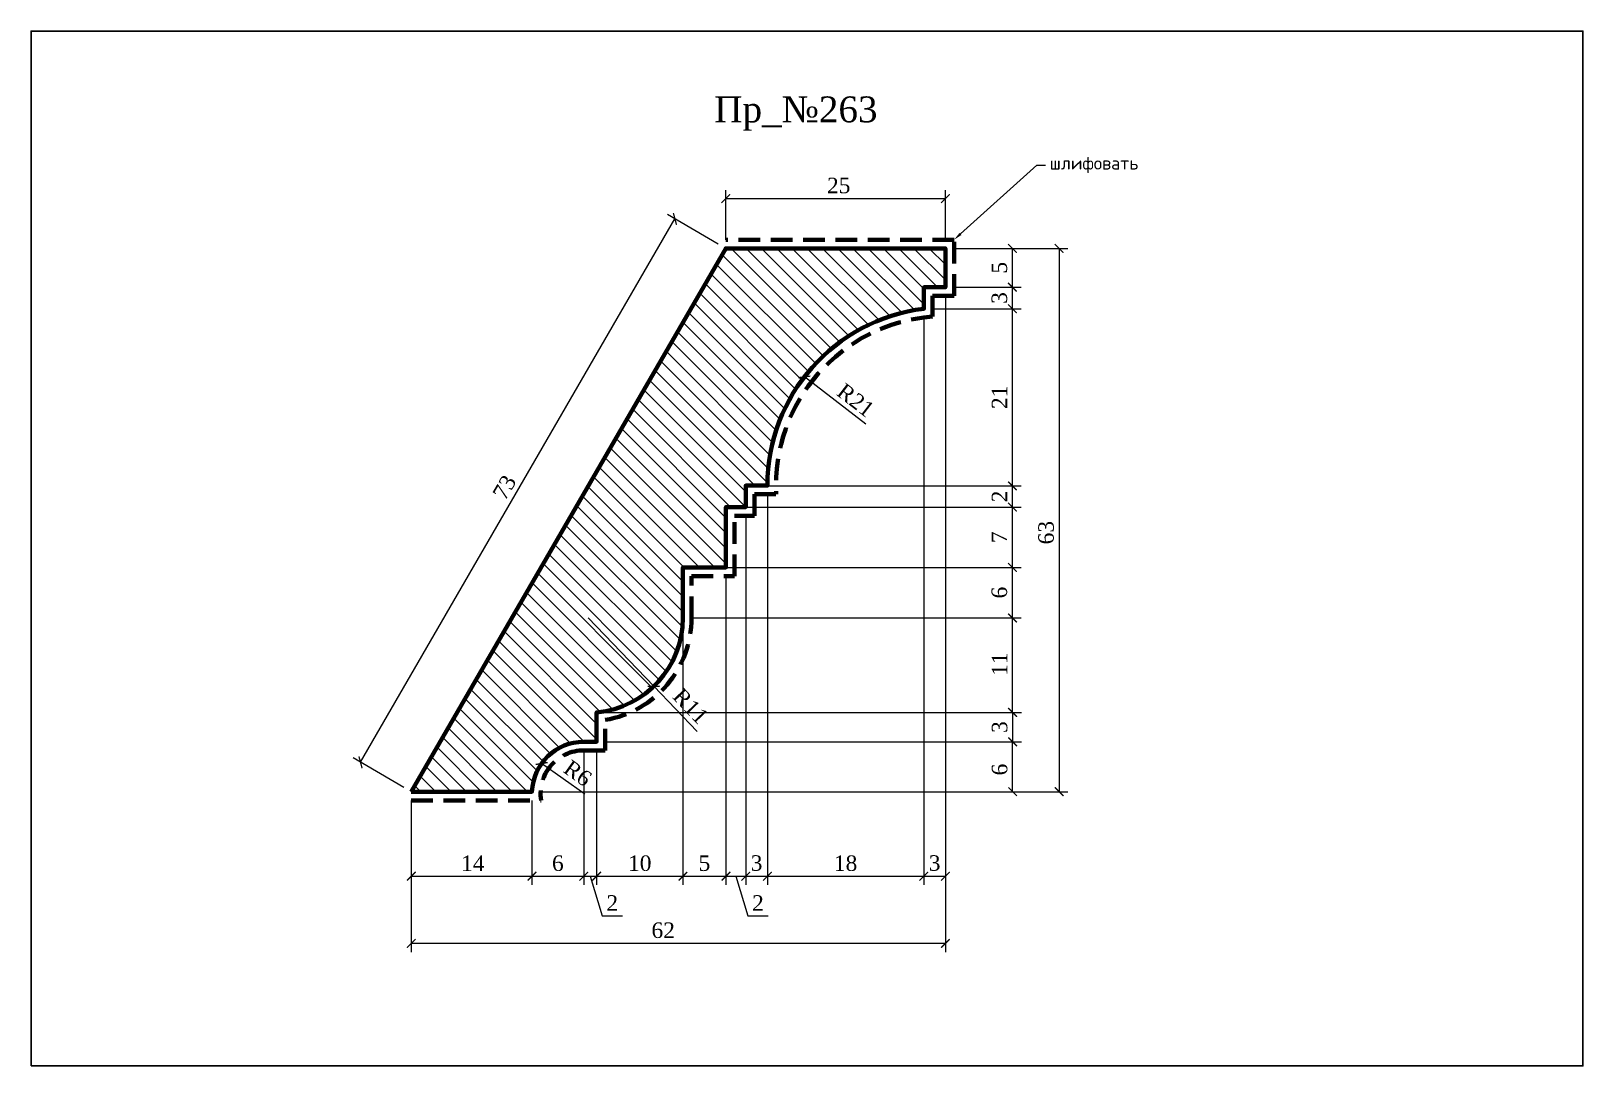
# Model space of a CAD drawing. Header units: millimetres. Extents: x 309852 to 310032, y -93760 to -93640.
import ezdxf
from ezdxf import colors
from ezdxf.entities.mleader import LeaderData, LeaderLine
from ezdxf.math import Vec2, Vec3

# ---------------------------------------------------------------- set-up
doc = ezdxf.new("R2010")
doc.units = ezdxf.units.MM
doc.header["$MEASUREMENT"] = 0
doc.linetypes.add('HIDDEN', pattern=[0.375, 0.25, -0.125])
doc.layers.add('Outside panel', color=7, linetype='Continuous', lineweight=18, true_color=0x7f5e57)
doc.layers.add('линия 50', color=1, linetype='Continuous', lineweight=140)
doc.layers.add('служебный слой РАЗМЕРЫ', color=7, linetype='Continuous', lineweight=9)
doc.layers.add('размеры в модели', color=7, linetype='Continuous')
doc.styles.add('ELECT', font='times.ttf')
doc.styles.get("Standard").update_dxf_attribs({"font": 'times.ttf'})
doc.styles.add('ЕСКД профили текст', font='isocpeur.ttf')
doc.dimstyles.new('M_1', dxfattribs={"dimtxt": 1.8, "dimasz": 1, "dimexe": 1, "dimexo": 1, "dimgap": 0.6, "dimtad": 1, "dimdec": 0, "dimdsep": 46, "dimtxsty": 'Standard', "dimblk": 'ARCHTICK', "dimcen": -5, "dimclrd": 7, "dimclre": 7, "dimclrt": 7, "dimadec": 0, "dimazin": 0, "dimtfac": 1, "dimtdec": 0, "dimtmove": 0, "dimatfit": 3, "dimfxl": 1, "dimtolj": 1, "dimtzin": 0, "dimlwd": 5, "dimlwe": 5, "dimarcsym": 0})

# ---------------------------------------------------------------- blocks, each defined once
blk = doc.blocks.new('_ArchTick')
at = {"color": 0, "linetype": 'ByBlock', "const_width": 0.15}
blk.add_lwpolyline([(-0.5, -0.5), (0.5, 0.5)], dxfattribs=at)
blk = doc.blocks.new('*D26')
at = {"layer": 'Defpoints', "color": 0, "ltscale": 1000, "transparency": 16777216}
for p in [(309911.71, -93724.64), (309916.59, -93728.12)]:
    blk.add_point(p, dxfattribs=at)
at = {"layer": 'размеры в модели', "color": 7, "lineweight": 5, "ltscale": 1000, "transparency": 16777216}
blk.add_line((309916.72, -93728.21), (309911.71, -93724.64), dxfattribs=at)
at = {"layer": 'размеры в модели', "color": 7, "lineweight": 5, "ltscale": 1000, "transparency": 16777216, "rotation": 144.5148369736076}
blk.add_blockref('_ArchTick', (309911.71, -93724.64), dxfattribs=at)
at = {"layer": 'размеры в модели', "color": 7, "ltscale": 1000, "transparency": 16777216, "insert": (309915.9, -93725.77), "char_height": 1.8, "attachment_point": 5, "rotation": 324.5148}
blk.add_mtext('\\A1;R6', dxfattribs=at)
blk = doc.blocks.new('*D25')
at = {"layer": 'Defpoints', "color": 0, "ltscale": 1000, "transparency": 16777216}
for p in [(309927.17, -93661.5), (309933.06, -93664.91), (309896.59, -93727.91)]:
    blk.add_point(p, dxfattribs=at)
at = {"layer": 'размеры в модели', "color": 7, "lineweight": 5, "ltscale": 1000, "transparency": 16777216}
for p, q in [((309932.19, -93664.41), (309926.3, -93661)), ((309890.7, -93724.5), (309927.17, -93661.5)), ((309895.73, -93727.41), (309889.84, -93724))]:
    blk.add_line(p, q, dxfattribs=at)
for p, rotation in [((309927.17, -93661.5), 59.93969174328907), ((309890.7, -93724.5), 239.9396917432891)]:
    blk.add_blockref('_ArchTick', p, dxfattribs=dict(at, rotation=rotation))
at = {"layer": 'размеры в модели', "color": 7, "ltscale": 1000, "transparency": 16777216, "insert": (309907.4, -93692.62), "char_height": 1.8, "attachment_point": 5, "rotation": 59.9397}
blk.add_mtext('\\A1;73', dxfattribs=at)
blk = doc.blocks.new('*D24')
at = {"layer": 'Defpoints', "color": 0, "ltscale": 1000, "transparency": 16777216}
for p in [(309958.54, -93659.14), (309933.06, -93664.91), (309958.54, -93664.91)]:
    blk.add_point(p, dxfattribs=at)
at = {"layer": 'размеры в модели', "color": 7, "lineweight": 5, "ltscale": 1000, "transparency": 16777216}
for p, q in [((309933.06, -93663.91), (309933.06, -93658.14)), ((309933.06, -93659.14), (309958.54, -93659.14)), ((309958.54, -93663.91), (309958.54, -93658.14))]:
    blk.add_line(p, q, dxfattribs=at)
at = {"layer": 'размеры в модели', "color": 7, "lineweight": 5, "ltscale": 1000, "transparency": 16777216, "rotation": 180}
blk.add_blockref('_ArchTick', (309933.06, -93659.14), dxfattribs=at)
at = {"layer": 'размеры в модели', "color": 7, "lineweight": 5, "ltscale": 1000, "transparency": 16777216}
blk.add_blockref('_ArchTick', (309958.54, -93659.14), dxfattribs=at)
at = {"layer": 'размеры в модели', "color": 7, "ltscale": 1000, "transparency": 16777216, "insert": (309946.16, -93657.63), "char_height": 1.8, "attachment_point": 5}
blk.add_mtext('\\A1;25', dxfattribs=at)
blk = doc.blocks.new('*D23')
at = {"layer": 'Defpoints', "color": 0, "ltscale": 1000, "transparency": 16777216}
for p in [(309958.54, -93664.91), (309966.31, -93664.91), (309958.54, -93669.41)]:
    blk.add_point(p, dxfattribs=at)
at = {"layer": 'размеры в модели', "color": 7, "lineweight": 5, "ltscale": 1000, "transparency": 16777216}
for p, q in [((309959.54, -93664.91), (309967.31, -93664.91)), ((309966.31, -93669.41), (309966.31, -93664.91)), ((309959.54, -93669.41), (309967.31, -93669.41))]:
    blk.add_line(p, q, dxfattribs=at)
for p, rotation in [((309966.31, -93664.91), 90), ((309966.31, -93669.41), 270)]:
    blk.add_blockref('_ArchTick', p, dxfattribs=dict(at, rotation=rotation))
at = {"layer": 'размеры в модели', "color": 7, "ltscale": 1000, "transparency": 16777216, "insert": (309964.8, -93667.16), "char_height": 1.8, "attachment_point": 5, "rotation": 90}
blk.add_mtext('\\A1;5', dxfattribs=at)
blk = doc.blocks.new('*D22')
at = {"layer": 'Defpoints', "color": 0, "ltscale": 1000, "transparency": 16777216}
for p in [(309958.54, -93669.41), (309966.31, -93669.41), (309956.04, -93671.91)]:
    blk.add_point(p, dxfattribs=at)
at = {"layer": 'размеры в модели', "color": 7, "lineweight": 5, "ltscale": 1000, "transparency": 16777216}
for p, q in [((309959.54, -93669.41), (309967.31, -93669.41)), ((309966.31, -93671.91), (309966.31, -93669.41)), ((309957.04, -93671.91), (309967.31, -93671.91))]:
    blk.add_line(p, q, dxfattribs=at)
for p, rotation in [((309966.31, -93669.41), 90), ((309966.31, -93671.91), 270)]:
    blk.add_blockref('_ArchTick', p, dxfattribs=dict(at, rotation=rotation))
at = {"layer": 'размеры в модели', "color": 7, "ltscale": 1000, "transparency": 16777216, "insert": (309964.8, -93670.66), "char_height": 1.8, "attachment_point": 5, "rotation": 90}
blk.add_mtext('\\A1;3', dxfattribs=at)
blk = doc.blocks.new('*D20')
at = {"layer": 'Defpoints', "color": 0, "ltscale": 1000, "transparency": 16777216}
for p in [(309935.39, -93692.45), (309966.31, -93692.45), (309933.09, -93694.91)]:
    blk.add_point(p, dxfattribs=at)
at = {"layer": 'размеры в модели', "color": 7, "lineweight": 5, "ltscale": 1000, "transparency": 16777216}
for p, q in [((309936.39, -93692.45), (309967.31, -93692.45)), ((309966.31, -93694.91), (309966.31, -93692.45)), ((309934.09, -93694.91), (309967.31, -93694.91))]:
    blk.add_line(p, q, dxfattribs=at)
for p, rotation in [((309966.31, -93692.45), 90), ((309966.31, -93694.91), 270)]:
    blk.add_blockref('_ArchTick', p, dxfattribs=dict(at, rotation=rotation))
at = {"layer": 'размеры в модели', "color": 7, "ltscale": 1000, "transparency": 16777216, "insert": (309964.81, -93693.68), "char_height": 1.8, "attachment_point": 5, "rotation": 90}
blk.add_mtext('\\A1;2', dxfattribs=at)
blk = doc.blocks.new('*D19')
at = {"layer": 'Defpoints', "color": 0, "ltscale": 1000, "transparency": 16777216}
for p in [(309933.09, -93694.91), (309966.31, -93694.91), (309928.09, -93701.91)]:
    blk.add_point(p, dxfattribs=at)
at = {"layer": 'размеры в модели', "color": 7, "lineweight": 5, "ltscale": 1000, "transparency": 16777216}
for p, q in [((309934.09, -93694.91), (309967.31, -93694.91)), ((309966.31, -93701.91), (309966.31, -93694.91)), ((309929.09, -93701.91), (309967.31, -93701.91))]:
    blk.add_line(p, q, dxfattribs=at)
for p, rotation in [((309966.31, -93694.91), 90), ((309966.31, -93701.91), 270)]:
    blk.add_blockref('_ArchTick', p, dxfattribs=dict(at, rotation=rotation))
at = {"layer": 'размеры в модели', "color": 7, "ltscale": 1000, "transparency": 16777216, "insert": (309964.79, -93698.41), "char_height": 1.8, "attachment_point": 5, "rotation": 90}
blk.add_mtext('\\A1;7', dxfattribs=at)
blk = doc.blocks.new('*D18')
at = {"layer": 'Defpoints', "color": 0, "ltscale": 1000, "transparency": 16777216}
for p in [(309928.09, -93701.91), (309966.31, -93701.91), (309928.09, -93707.76)]:
    blk.add_point(p, dxfattribs=at)
at = {"layer": 'размеры в модели', "color": 7, "lineweight": 5, "ltscale": 1000, "transparency": 16777216}
for p, q in [((309929.09, -93701.91), (309967.31, -93701.91)), ((309966.31, -93707.76), (309966.31, -93701.91)), ((309929.09, -93707.76), (309967.31, -93707.76))]:
    blk.add_line(p, q, dxfattribs=at)
for p, rotation in [((309966.31, -93701.91), 90), ((309966.31, -93707.76), 270)]:
    blk.add_blockref('_ArchTick', p, dxfattribs=dict(at, rotation=rotation))
at = {"layer": 'размеры в модели', "color": 7, "ltscale": 1000, "transparency": 16777216, "insert": (309964.8, -93704.82), "char_height": 1.8, "attachment_point": 5, "rotation": 90}
blk.add_mtext('\\A1;6', dxfattribs=at)
blk = doc.blocks.new('*D17')
at = {"layer": 'Defpoints', "color": 0, "ltscale": 1000, "transparency": 16777216}
for p in [(309928.09, -93707.76), (309966.32, -93707.76), (309918.09, -93718.71)]:
    blk.add_point(p, dxfattribs=at)
at = {"layer": 'размеры в модели', "color": 7, "lineweight": 5, "ltscale": 1000, "transparency": 16777216}
for p, q in [((309929.09, -93707.76), (309967.32, -93707.76)), ((309966.32, -93718.71), (309966.32, -93707.76)), ((309919.09, -93718.71), (309967.32, -93718.71))]:
    blk.add_line(p, q, dxfattribs=at)
for p, rotation in [((309966.32, -93707.76), 90), ((309966.32, -93718.71), 270)]:
    blk.add_blockref('_ArchTick', p, dxfattribs=dict(at, rotation=rotation))
at = {"layer": 'размеры в модели', "color": 7, "ltscale": 1000, "transparency": 16777216, "insert": (309964.82, -93713.12), "char_height": 1.8, "attachment_point": 5, "rotation": 90}
blk.add_mtext('\\A1;11', dxfattribs=at)
blk = doc.blocks.new('*D16')
at = {"layer": 'Defpoints', "color": 0, "ltscale": 1000, "transparency": 16777216}
for p in [(309918.09, -93718.71), (309966.35, -93718.71), (309918.09, -93722.12)]:
    blk.add_point(p, dxfattribs=at)
at = {"layer": 'размеры в модели', "color": 7, "lineweight": 5, "ltscale": 1000, "transparency": 16777216}
for p, q in [((309919.09, -93718.71), (309967.35, -93718.71)), ((309966.35, -93722.12), (309966.35, -93718.71)), ((309919.09, -93722.12), (309967.35, -93722.12))]:
    blk.add_line(p, q, dxfattribs=at)
for p, rotation in [((309966.35, -93718.71), 90), ((309966.35, -93722.12), 270)]:
    blk.add_blockref('_ArchTick', p, dxfattribs=dict(at, rotation=rotation))
at = {"layer": 'размеры в модели', "color": 7, "ltscale": 1000, "transparency": 16777216, "insert": (309964.83, -93720.42), "char_height": 1.8, "attachment_point": 5, "rotation": 90}
blk.add_mtext('\\A1;3', dxfattribs=at)
blk = doc.blocks.new('*D15')
at = {"layer": 'Defpoints', "color": 0, "ltscale": 1000, "transparency": 16777216}
for p in [(309918.09, -93722.12), (309966.34, -93722.12), (309910.59, -93727.91)]:
    blk.add_point(p, dxfattribs=at)
at = {"layer": 'размеры в модели', "color": 7, "lineweight": 5, "ltscale": 1000, "transparency": 16777216}
for p, q in [((309919.09, -93722.12), (309967.34, -93722.12)), ((309966.34, -93727.91), (309966.34, -93722.12)), ((309911.59, -93727.91), (309967.34, -93727.91))]:
    blk.add_line(p, q, dxfattribs=at)
for p, rotation in [((309966.34, -93722.12), 90), ((309966.34, -93727.91), 270)]:
    blk.add_blockref('_ArchTick', p, dxfattribs=dict(at, rotation=rotation))
at = {"layer": 'размеры в модели', "color": 7, "ltscale": 1000, "transparency": 16777216, "insert": (309964.83, -93725.34), "char_height": 1.8, "attachment_point": 5, "rotation": 90}
blk.add_mtext('\\A1;6', dxfattribs=at)
blk = doc.blocks.new('*D14')
at = {"layer": 'Defpoints', "color": 0, "ltscale": 1000, "transparency": 16777216}
for p in [(309958.54, -93669.41), (309956.03, -93671.91), (309958.54, -93737.71)]:
    blk.add_point(p, dxfattribs=at)
at = {"layer": 'размеры в модели', "color": 7, "lineweight": 5, "ltscale": 1000, "transparency": 16777216}
for p, q in [((309958.54, -93670.41), (309958.54, -93738.71)), ((309956.03, -93672.91), (309956.03, -93738.71)), ((309956.03, -93737.71), (309958.54, -93737.71))]:
    blk.add_line(p, q, dxfattribs=at)
at = {"layer": 'размеры в модели', "color": 7, "lineweight": 5, "ltscale": 1000, "transparency": 16777216, "rotation": 180}
blk.add_blockref('_ArchTick', (309956.03, -93737.71), dxfattribs=at)
at = {"layer": 'размеры в модели', "color": 7, "lineweight": 5, "ltscale": 1000, "transparency": 16777216}
blk.add_blockref('_ArchTick', (309958.54, -93737.71), dxfattribs=at)
at = {"layer": 'размеры в модели', "color": 7, "ltscale": 1000, "transparency": 16777216, "insert": (309957.29, -93736.19), "char_height": 1.8, "attachment_point": 5}
blk.add_mtext('\\A1;3', dxfattribs=at)
blk = doc.blocks.new('*D12')
at = {"layer": 'Defpoints', "color": 0, "ltscale": 1000, "transparency": 16777216}
for p in [(309937.89, -93692.41), (309935.39, -93694.91), (309937.89, -93737.71)]:
    blk.add_point(p, dxfattribs=at)
at = {"layer": 'размеры в модели', "color": 7, "lineweight": 5, "ltscale": 1000, "transparency": 16777216}
for p, q in [((309937.89, -93693.41), (309937.89, -93738.71)), ((309935.39, -93695.91), (309935.39, -93738.71)), ((309935.39, -93737.71), (309937.89, -93737.71))]:
    blk.add_line(p, q, dxfattribs=at)
at = {"layer": 'размеры в модели', "color": 7, "lineweight": 5, "ltscale": 1000, "transparency": 16777216, "rotation": 180}
blk.add_blockref('_ArchTick', (309935.39, -93737.71), dxfattribs=at)
at = {"layer": 'размеры в модели', "color": 7, "lineweight": 5, "ltscale": 1000, "transparency": 16777216}
blk.add_blockref('_ArchTick', (309937.89, -93737.71), dxfattribs=at)
at = {"layer": 'размеры в модели', "color": 7, "ltscale": 1000, "transparency": 16777216, "insert": (309936.64, -93736.19), "char_height": 1.8, "attachment_point": 5}
blk.add_mtext('\\A1;3', dxfattribs=at)
blk = doc.blocks.new('*D11')
at = {"layer": 'Defpoints', "color": 0, "ltscale": 1000, "transparency": 16777216}
for p in [(309935.39, -93694.91), (309933.09, -93701.91), (309935.39, -93737.71)]:
    blk.add_point(p, dxfattribs=at)
at = {"layer": 'размеры в модели', "color": 7, "lineweight": 5, "ltscale": 1000, "transparency": 16777216}
for p, q in [((309935.39, -93695.91), (309935.39, -93738.71)), ((309933.09, -93702.91), (309933.09, -93738.71)), ((309933.09, -93737.71), (309935.39, -93737.71)), ((309934.24, -93737.71), (309935.62, -93742.31)), ((309935.62, -93742.31), (309937.98, -93742.31))]:
    blk.add_line(p, q, dxfattribs=at)
at = {"layer": 'размеры в модели', "color": 7, "lineweight": 5, "ltscale": 1000, "transparency": 16777216, "rotation": 180}
blk.add_blockref('_ArchTick', (309933.09, -93737.71), dxfattribs=at)
at = {"layer": 'размеры в модели', "color": 7, "lineweight": 5, "ltscale": 1000, "transparency": 16777216}
blk.add_blockref('_ArchTick', (309935.39, -93737.71), dxfattribs=at)
at = {"layer": 'размеры в модели', "color": 7, "ltscale": 1000, "transparency": 16777216, "insert": (309936.8, -93740.81), "char_height": 1.8, "attachment_point": 5}
blk.add_mtext('\\A1;2', dxfattribs=at)
blk = doc.blocks.new('*D8')
at = {"layer": 'Defpoints', "color": 0, "ltscale": 1000, "transparency": 16777216}
for p in [(309916.59, -93722.12), (309918.09, -93722.12), (309918.09, -93737.71)]:
    blk.add_point(p, dxfattribs=at)
at = {"layer": 'размеры в модели', "color": 7, "lineweight": 5, "ltscale": 1000, "transparency": 16777216}
for p, q in [((309916.59, -93723.12), (309916.59, -93738.71)), ((309918.09, -93723.12), (309918.09, -93738.71)), ((309916.59, -93737.71), (309918.09, -93737.71)), ((309917.34, -93737.71), (309918.72, -93742.31)), ((309918.72, -93742.31), (309921.08, -93742.31))]:
    blk.add_line(p, q, dxfattribs=at)
at = {"layer": 'размеры в модели', "color": 7, "lineweight": 5, "ltscale": 1000, "transparency": 16777216, "rotation": 180}
blk.add_blockref('_ArchTick', (309916.59, -93737.71), dxfattribs=at)
at = {"layer": 'размеры в модели', "color": 7, "lineweight": 5, "ltscale": 1000, "transparency": 16777216}
blk.add_blockref('_ArchTick', (309918.09, -93737.71), dxfattribs=at)
at = {"layer": 'размеры в модели', "color": 7, "ltscale": 1000, "transparency": 16777216, "insert": (309919.9, -93740.81), "char_height": 1.8, "attachment_point": 5}
blk.add_mtext('\\A1;2', dxfattribs=at)
blk = doc.blocks.new('*D6')
at = {"layer": 'Defpoints', "color": 0, "ltscale": 1000, "transparency": 16777216}
for p in [(309896.59, -93727.91), (309910.59, -93727.91), (309910.59, -93737.71)]:
    blk.add_point(p, dxfattribs=at)
at = {"layer": 'размеры в модели', "color": 7, "lineweight": 5, "ltscale": 1000, "transparency": 16777216}
for p, q in [((309896.59, -93728.91), (309896.59, -93738.71)), ((309910.59, -93728.91), (309910.59, -93738.71)), ((309896.59, -93737.71), (309910.59, -93737.71))]:
    blk.add_line(p, q, dxfattribs=at)
at = {"layer": 'размеры в модели', "color": 7, "lineweight": 5, "ltscale": 1000, "transparency": 16777216, "rotation": 180}
blk.add_blockref('_ArchTick', (309896.59, -93737.71), dxfattribs=at)
at = {"layer": 'размеры в модели', "color": 7, "lineweight": 5, "ltscale": 1000, "transparency": 16777216}
blk.add_blockref('_ArchTick', (309910.59, -93737.71), dxfattribs=at)
at = {"layer": 'размеры в модели', "color": 7, "ltscale": 1000, "transparency": 16777216, "insert": (309903.72, -93736.21), "char_height": 1.8, "attachment_point": 5}
blk.add_mtext('\\A1;14', dxfattribs=at)
blk = doc.blocks.new('*D5')
at = {"layer": 'Defpoints', "color": 0, "ltscale": 1000, "transparency": 16777216}
for p in [(309917.09, -93707.76), (309924.71, -93715.69)]:
    blk.add_point(p, dxfattribs=at)
at = {"layer": 'размеры в модели', "color": 7, "lineweight": 5, "ltscale": 1000, "transparency": 16777216}
for p in [(309917.09, -93707.76), (309929.74, -93720.93)]:
    blk.add_line(p, (309924.71, -93715.69), dxfattribs=at)
at = {"layer": 'размеры в модели', "color": 7, "lineweight": 5, "ltscale": 1000, "transparency": 16777216, "rotation": 133.8389058064739}
blk.add_blockref('_ArchTick', (309924.71, -93715.69), dxfattribs=at)
at = {"layer": 'размеры в модели', "color": 7, "ltscale": 1000, "transparency": 16777216, "insert": (309929, -93717.99), "char_height": 1.8, "attachment_point": 5, "rotation": 313.8389}
blk.add_mtext('\\A1;R11', dxfattribs=at)
blk = doc.blocks.new('*D4')
at = {"layer": 'Defpoints', "color": 0, "ltscale": 1000, "transparency": 16777216}
for p in [(309942.18, -93679.81), (309958.54, -93692.41)]:
    blk.add_point(p, dxfattribs=at)
at = {"layer": 'размеры в модели', "color": 7, "lineweight": 5, "ltscale": 1000, "transparency": 16777216}
blk.add_line((309949.31, -93685.3), (309942.18, -93679.81), dxfattribs=at)
at = {"layer": 'размеры в модели', "color": 7, "lineweight": 5, "ltscale": 1000, "transparency": 16777216, "rotation": 142.4045825319019}
blk.add_blockref('_ArchTick', (309942.18, -93679.81), dxfattribs=at)
at = {"layer": 'размеры в модели', "color": 7, "ltscale": 1000, "transparency": 16777216, "insert": (309948.14, -93682.51), "char_height": 1.8, "attachment_point": 5, "rotation": 322.4046}
blk.add_mtext('\\A1;R21', dxfattribs=at)
blk = doc.blocks.new('*D2')
at = {"layer": 'Defpoints', "color": 0, "ltscale": 1000, "transparency": 16777216}
for p in [(309958.54, -93669.41), (309896.59, -93727.91), (309896.59, -93745.5)]:
    blk.add_point(p, dxfattribs=at)
at = {"layer": 'размеры в модели', "color": 7, "lineweight": 5, "ltscale": 1000, "transparency": 16777216}
for p, q in [((309958.54, -93670.41), (309958.54, -93746.5)), ((309896.59, -93728.91), (309896.59, -93746.5)), ((309958.54, -93745.5), (309896.59, -93745.5))]:
    blk.add_line(p, q, dxfattribs=at)
at = {"layer": 'размеры в модели', "color": 7, "lineweight": 5, "ltscale": 1000, "transparency": 16777216, "rotation": 180}
blk.add_blockref('_ArchTick', (309896.59, -93745.5), dxfattribs=at)
at = {"layer": 'размеры в модели', "color": 7, "lineweight": 5, "ltscale": 1000, "transparency": 16777216}
blk.add_blockref('_ArchTick', (309958.54, -93745.5), dxfattribs=at)
at = {"layer": 'размеры в модели', "color": 7, "ltscale": 1000, "transparency": 16777216, "insert": (309925.81, -93743.98), "char_height": 1.8, "attachment_point": 5}
blk.add_mtext('\\A1;62', dxfattribs=at)
blk = doc.blocks.new('*D3')
at = {"layer": 'Defpoints', "color": 0, "ltscale": 1000, "transparency": 16777216}
for p in [(309958.54, -93664.91), (309910.59, -93727.91), (309971.73, -93727.91)]:
    blk.add_point(p, dxfattribs=at)
at = {"layer": 'размеры в модели', "color": 7, "lineweight": 5, "ltscale": 1000, "transparency": 16777216}
for p, q in [((309959.54, -93664.91), (309972.73, -93664.91)), ((309971.73, -93664.91), (309971.73, -93727.91)), ((309911.59, -93727.91), (309972.73, -93727.91))]:
    blk.add_line(p, q, dxfattribs=at)
for p, rotation in [((309971.73, -93664.91), 90), ((309971.73, -93727.91), 270)]:
    blk.add_blockref('_ArchTick', p, dxfattribs=dict(at, rotation=rotation))
at = {"layer": 'размеры в модели', "color": 7, "ltscale": 1000, "transparency": 16777216, "insert": (309970.22, -93697.87), "char_height": 1.8, "attachment_point": 5, "rotation": 90}
blk.add_mtext('\\A1;63', dxfattribs=at)

msp = doc.modelspace()

# ---------------------------------------------------------------- hatches: boundary and pattern name
at = {"layer": 'Outside panel', "ltscale": 1000}
h = msp.add_hatch(dxfattribs=at)
h.set_pattern_fill('ANSI31', color=256, scale=10, angle=90)
h.set_pattern_definition([(135, (-1811.3323, -3145.3308), (-0.8838834765, -0.8838834765), [])])
h.paths.add_polyline_path([(309956.04, -93671.91), (309956.04, -93669.41), (309958.54, -93669.41), (309958.54, -93664.91), (309933.06, -93664.91), (309896.59, -93727.91), (309910.59, -93727.91, -0.403926), (309916.59, -93722.12), (309918.09, -93722.12), (309918.09, -93718.71, 0.387795), (309928.09, -93707.76), (309928.09, -93701.91), (309933.09, -93701.91), (309933.09, -93694.91), (309935.39, -93694.91), (309935.39, -93692.41), (309937.89, -93692.41, -0.379101)])

# ---------------------------------------------------------------- linework, layer by layer
at = {"color": 6, "ltscale": 1000}
msp.add_lwpolyline([(309852.49, -93759.71), (310032.49, -93759.71), (310032.49, -93639.71), (309852.49, -93639.71)], close=True, dxfattribs=at)
at = {"layer": 'линия 50', "color": 1, "linetype": 'HIDDEN', "ltscale": 10, "true_color": 0xff0909}
msp.add_lwpolyline([(309896.59, -93728.91), (309911.65, -93728.91, -0.461397), (309916.59, -93723.12), (309919.09, -93723.12), (309919.09, -93719.59, 0.365977), (309929.09, -93707.76), (309929.09, -93702.91), (309934.09, -93702.91), (309934.09, -93695.91), (309936.39, -93695.91), (309936.39, -93693.41), (309938.92, -93693.41, -0.406766), (309957.04, -93672.82), (309957.04, -93670.41), (309959.54, -93670.41), (309959.54, -93663.91), (309933.06, -93663.91)], format="xyb", dxfattribs=at)
at = {"layer": 'линия 50', "color": 7}
msp.add_lwpolyline([(309896.59, -93727.91), (309910.59, -93727.91, -0.403926), (309916.59, -93722.12), (309918.09, -93722.12), (309918.09, -93718.71, 0.387795), (309928.09, -93707.76), (309928.09, -93701.91), (309933.09, -93701.91), (309933.09, -93694.91), (309935.39, -93694.91), (309935.39, -93692.41), (309937.89, -93692.41, -0.379101), (309956.04, -93671.91), (309956.04, -93669.41), (309958.54, -93669.41), (309958.54, -93664.91), (309933.06, -93664.91), (309896.59, -93727.91)], format="xyb", dxfattribs=at)

# ---------------------------------------------------------------- texts
at = {"color": 7, "ltscale": 1000, "style": 'ELECT'}
msp.add_text('Пр_№263', height=3, dxfattribs=at).set_placement((309931.74, -93650.29))

# ---------------------------------------------------------------- dimensions: what is measured, and where the dimension line sits
at = {"layer": 'размеры в модели', "color": 5, "ltscale": 1000}
for base, p1, p2, picture, middle in [((309958.54, -93659.14), (309933.06, -93664.91), (309958.54, -93664.91), '*D24', (309946.16, -93659.14)), ((309910.59, -93737.71), (309896.59, -93727.91), (309910.59, -93727.91), '*D6', (309903.72, -93737.71))]:
    dim = msp.add_linear_dim(base=base, p1=p1, p2=p2, dimstyle='M_1', dxfattribs=at)
    dim.commit()
    dim.dimension.update_dxf_attribs({"geometry": picture, "text_midpoint": middle, "dimtype": 128})
for base, p1, p2, angle, picture, middle, dimtype in [((309927.17, -93661.5), (309896.59, -93727.91), (309933.06, -93664.91), 59.9397, '*D25', (309908.71, -93693.39), 129), ((309971.73, -93727.91), (309958.54, -93664.91), (309910.59, -93727.91), 90, '*D3', (309971.73, -93697.87), 128), ((309896.59, -93745.5), (309958.54, -93669.41), (309896.59, -93727.91), 180, '*D2', (309925.81, -93745.5), 128), ((309966.31, -93701.91), (309928.09, -93707.76), (309928.09, -93701.91), 90, '*D18', (309966.31, -93704.82), 128), ((309966.32, -93707.76), (309918.09, -93718.71), (309928.09, -93707.76), 90, '*D17', (309966.32, -93713.12), 128), ((309966.35, -93718.71), (309918.09, -93722.12), (309918.09, -93718.71), 90, '*D16', (309966.35, -93720.42), 128), ((309966.34, -93722.12), (309910.59, -93727.91), (309918.09, -93722.12), 90, '*D15', (309966.34, -93725.34), 128)]:
    dim = msp.add_linear_dim(base=base, p1=p1, p2=p2, angle=angle, dimstyle='M_1', dxfattribs=at)
    dim.commit()
    dim.dimension.update_dxf_attribs({"geometry": picture, "text_midpoint": middle, "dimtype": dimtype})
for base, p1, p2, picture, middle in [((309966.31297878, -93664.91219543), (309958.54258564, -93669.41219543), (309958.54258564, -93664.91219543), '*D23', (309964.7974056, -93667.16219543)), ((309966.31297878, -93669.41219543), (309956.04258564, -93671.91219543), (309958.54258564, -93669.41219543), '*D22', (309964.7974056, -93670.66219543)), ((309966.31, -93692.45), (309933.09, -93694.91), (309935.39, -93692.45), '*D20', (309964.81, -93693.68)), ((309966.31, -93694.91), (309928.09, -93701.91), (309933.09, -93694.91), '*D19', (309964.79, -93698.41))]:
    dim = msp.add_linear_dim(base=base, p1=p1, p2=p2, angle=90, dimstyle='M_1', dxfattribs=at)
    dim.commit()
    dim.dimension.update_dxf_attribs({"geometry": picture, "text_midpoint": middle})
for base, p1, p2, picture, middle in [((309958.54, -93737.71), (309956.03, -93671.91), (309958.54, -93669.41), '*D14', (309957.29, -93736.19)), ((309937.89070921, -93737.7087958), (309935.39070921, -93694.91219543), (309937.89070921, -93692.41219543), '*D12', (309936.64070921, -93736.19322262)), ((309935.39, -93737.71), (309933.09, -93701.91), (309935.39, -93694.91), '*D11', (309936.22, -93740.81)), ((309918.09070921, -93737.7087958), (309916.59070921, -93722.12366085), (309918.09070921, -93722.12366085), '*D8', (309919.32070921, -93740.8087958))]:
    dim = msp.add_linear_dim(base=base, p1=p1, p2=p2, dimstyle='M_1', dxfattribs=at)
    dim.commit()
    dim.dimension.update_dxf_attribs({"geometry": picture, "text_midpoint": middle})
msp.add_linear_dim(base=(309966.31, -93671.91), p1=(309935.39, -93692.45), p2=(309956.04, -93671.91), angle=90, dimstyle='M_1', dxfattribs=at).render()
for base, p1, p2 in [((309956.03, -93737.71), (309937.89, -93692.41), (309956.03, -93671.91)), ((309928.09, -93737.71), (309918.09, -93722.12), (309928.09, -93701.91)), ((309933.09, -93737.71), (309928.09, -93701.91), (309933.09, -93701.91)), ((309916.59, -93737.71), (309910.59, -93727.91), (309916.59, -93722.12))]:
    msp.add_linear_dim(base=base, p1=p1, p2=p2, dimstyle='M_1', dxfattribs=at).render()
for center, mpoint, picture, middle in [((309958.54, -93692.41), (309942.18, -93679.81), '*D4', (309947.22, -93683.7)), ((309916.59, -93728.12), (309911.71, -93724.64), '*D26', (309915.02, -93727.01))]:
    dim = msp.add_radius_dim(center=center, mpoint=mpoint, dimstyle='M_1', dxfattribs=at)
    dim.commit()
    dim.dimension.update_dxf_attribs({"geometry": picture, "text_midpoint": middle, "dimtype": 132})
dim = msp.add_radius_dim(center=(309917.09, -93707.76), mpoint=(309924.71, -93715.69), dimstyle='M_1', dxfattribs=at)
dim.commit()
dim.dimension.update_dxf_attribs({"geometry": '*D5', "text_midpoint": (309929, -93717.99)})

# ---------------------------------------------------------------- leaders
at = {"layer": 'служебный слой РАЗМЕРЫ'}
ml = msp.add_multileader_mtext('Standard', dxfattribs=at)
ml.set_content('\\A1;шлифовать', color=256, style='ЕСКД профили текст')
ml.set_leader_properties(color=256, linetype='ByLayer', lineweight=-1)
ml.build(insert=Vec2(0, 0))
ml.multileader.update_dxf_attribs({"dogleg_length": 1, "arrow_head_size": 1})
ctx = ml.context
ctx.base_point, ctx.char_height, ctx.arrow_head_size, ctx.landing_gap_size, ctx.plane_origin = Vec3(309970.14, -93655.25), 1.5, 1, 0.5, Vec3(309983.62, -93629.08)
notes = []
notes.append((ctx, [(1, (1, 1, 0), (309969.14, -93655.25), (1, 0), 1, [(0, [(309959.54, -93663.91)], 0, [])])]))
ctx.mtext.insert, ctx.mtext.flow_direction = Vec3(309970.64, -93654.27), 5
for ctx, leaders in notes:
    for number, flags, end, landing, length, lines in leaders:
        leader = LeaderData()
        leader.index, (leader.has_last_leader_line, leader.has_dogleg_vector, leader.attachment_direction) = number, flags
        leader.last_leader_point, leader.dogleg_vector, leader.dogleg_length = Vec3(end), Vec3(landing), length
        for number, points, colour, breaks in lines:
            line = LeaderLine()
            line.index, line.vertices, line.color, line.breaks = number, Vec3.list(points), colors.encode_raw_color(colour), breaks
            leader.lines.append(line)
        ctx.leaders.append(leader)

doc.saveas('drawing.dxf')
